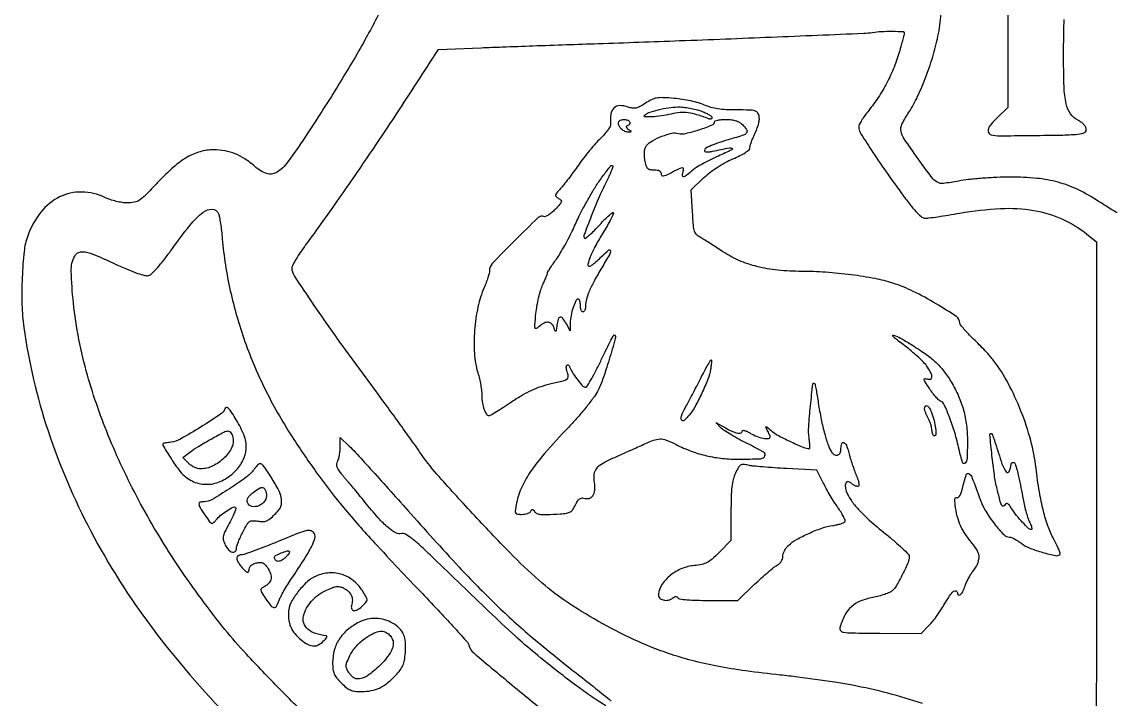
# Model space of a CAD drawing. Extents: x 54 to 922, y 29 to 1088.
# Drawn here: x 54.1 to 486, y 210 to 477.6 of the extents above; entities that cross this region are included whole.
import ezdxf

# ---------------------------------------------------------------- set-up
doc = ezdxf.new("R2010")
doc.units = 0

msp = doc.modelspace()

# ---------------------------------------------------------------- linework, layer by layer
for points in [[(410.199744, 208.254792, 0.035595), (382.5, 215.467309, 0.007103), (376.411959, 216.508351, 0.003661), (368.765625, 217.647037, 0.003637), (360.88138, 218.70377, 0.005494), (354, 219.498456, -0.008136), (340.369582, 221.145574, -0.013628), (328.98317, 223.027348, -0.015737), (319.034669, 225.278255, -0.018712), (309.813818, 228.043938, -0.025894), (296.210471, 233.486686, -0.020312), (282.06323, 240.726288, -0.020671), (268.944692, 248.858831, -0.032626), (258.5, 256.990275, -0.017209), (247.179186, 267.774971, -0.006747), (232.293454, 283.382324, -0.005877), (218.213218, 298.911886, -0.033295), (211.38489, 307.743389, 0.007109), (209.140687, 310.983082, 0.001357), (204.961718, 316.802746, 0.001447), (200.04501, 323.569389, 0.00133), (194.950111, 330.5, -0.002764), (180.311058, 350.533727, -0.006652), (169.753387, 365.568387, -0.003759), (161.891074, 377.275639, -0.147014), (161, 380.240705, -0.121), (161.269046, 381.336187, -0.012448), (162.570974, 383.682663, -0.014933), (164.299866, 386.432255, -0.011398), (166.347998, 389.338022, 0.006025), (177.216081, 404.410445, 0.003601), (189.792245, 422.579071, 0.003448), (202.940523, 442.15844, 0.003625), (215.597224, 461.594346), (218.862315, 466.688691), (235.681158, 467.350971, -0.000702), (244.147347, 467.672446, -0.000251), (256.22509, 468.108017, -0.000249), (269.472738, 468.572521, -0.000294), (282, 468.998139, 0.001065), (314.183925, 470.141257, 0.000746), (350.429669, 471.560125, 0.000137), (386.992861, 473.056148, 0.029375), (390.5, 473.407682, -0.027594), (394.009046, 473.772024, -0.015289), (398.315524, 473.848292, -0.006497), (402.526224, 473.73937, -0.402878), (403, 473.246818, -0.06082), (402.935976, 472.722428, -0.00216), (402.437295, 470.747206, -0.003966), (401.818333, 468.416277, -0.002764), (401.084409, 465.795162, -0.026911), (398.962322, 459.646869, -0.02378), (396.113645, 453.495747, -0.023935), (392.717562, 447.687833, -0.028414), (388.955361, 442.568766, 0.016629), (387.440983, 440.606795, 0.020233), (386.161887, 438.669865, 0.019213), (385.228851, 436.981072, 0.117114), (385, 436.017426, 0.139105), (385.623254, 433.820546, 0.006027), (389.949183, 426.995516, 0.009341), (395.604277, 418.652029, 0.005291), (402.747281, 408.75, 0.008698), (405.891849, 404.638329, 0.026763), (408.210856, 402.014512, 0.038516), (410.009088, 400.448502, 0.16204), (411.35055, 400.006631, 0.032712), (412.72928, 400.101203, 0.002782), (416.246724, 400.594919, 0.003676), (420.438793, 401.238642, 0.002838), (425, 402, -0.029286), (441.124278, 403.821934, -0.054508), (454.243005, 403.100362, -0.064567), (465.32372, 399.759777, -0.063881), (475.229834, 393.695059), (479, 390.665271), (478.975608, 274.582635), (478.951217, 158.5)], [(444, 490.5), (444, 443.690328), (439.931509, 439.820065, 0.031985), (436.832593, 436.469603, 0.201765), (436.194119, 434.284521, 0.314136), (437.385504, 432.933388, 0.062613), (440.763695, 432.545455, 0.000689), (463.920055, 432.825809, 0.014336), (470.850573, 433.118135, 0.054852), (474.051987, 433.70208, 0.331607), (475, 434.97432, 0.11407), (474.788467, 435.889457, 0.064547), (474.158546, 436.844175, 0.054874), (473.178275, 437.755583, 0.040553), (471.921222, 438.540738, -0.117948), (468.803094, 441.232051, -0.101864), (467.032219, 445.187991, -0.047306), (466.20161, 451.888669, -0.007407), (466.015313, 465.217881, -0.003747), (466.074339, 472.302125, -0.005726), (466.241942, 478.44474, -0.002276)], [(198.063747, 486.136773, -0.012199), (189.77285, 470.416201, -0.010782), (179.513281, 452.9572, -0.007606), (167.268207, 433.771099, -0.010732), (159.297072, 422.237117, -0.096206), (154.828411, 418.050827, -0.232293), (150.870716, 417.635844, -0.095967), (146.137423, 420.494811, 0.037071), (142.344431, 423.442246, 0.050877), (138.524168, 425.454624, 0.052522), (134.474584, 426.611278, 0.043344), (129.998875, 427, 0.067884), (124.606066, 426.264439, 0.064109), (119.493204, 424.107792, 0.050054), (114.114377, 420.208771, 0.022267), (107.831699, 414.09489, -0.005624), (103.024157, 409.094464, -0.050161), (100.681252, 407.146652, -0.098994), (98.635535, 406.29138, -0.050966), (95.8612, 406.021962, -0.037587), (93.866506, 406.182227, -0.020564), (91.459227, 406.661277, -0.02039), (89.040928, 407.352304, -0.030463), (87, 408.167512, 0.105012), (77.806598, 410.336245, 0.121365), (69.040007, 408.38378, 0.111637), (61.654736, 402.374337, 0.079007), (56.43924, 393, 0.06168), (55.031413, 386.900026, 0.015356), (54.284091, 376.667884, 0.016426), (54.182479, 365.798435, 0.029107), (54.913662, 356.868608, 0.045099), (64.484373, 315.999025, 0.041575), (81.412453, 276.322534, 0.039562), (105.598394, 238.2089, 0.033356), (136.798278, 202, 0.004214)], [(487.222848, 402.102805, -0.001732), (485.102751, 403.369434, -0.004883), (482.656586, 404.875133, -0.003165), (479.8558, 406.661903, 0.031081), (471.636373, 411.281635, 0.045574), (463.875618, 414.192366, 0.043202), (455.410144, 415.74496, 0.024547), (445, 416.22367, 0.010129), (439.628286, 416.098005, 0.007989), (433.821875, 415.751395, 0.008089), (428.437686, 415.255854, 0.019762), (424.5, 414.670903, -0.015765), (418.499432, 413.730439, -0.158153), (416.040114, 414.202829, -0.106744), (413.912031, 416.054895, -0.00543), (408.471223, 423.5, -0.006613), (403.021316, 431.347554, -0.09978), (401.749765, 434.398532, -0.167081), (402.120728, 437.127065, -0.026897), (404.82746, 441.854342, 0.034013), (408.313664, 448.148874, 0.019301), (411.700599, 456.177768, 0.018883), (414.585773, 464.802079, 0.024006), (416.556769, 472.959633, 0.034119), (417.638303, 481.864877, 0.013452)], [(168.977701, 201.145116, -0.005755), (155.925924, 214.153373, -0.006185), (142.963686, 227.704531, -0.017817), (134.437432, 237.520713, -0.021701), (116.31521, 262.056768, -0.024217), (101.087318, 287.212348, -0.025276), (88.947953, 312.642229, -0.029156), (80.076587, 338, -0.021658), (76.697352, 352.118157, -0.021232), (74.525593, 366.569394, -0.018665), (73.651501, 379.147383, -0.131616), (75.035184, 385.065741, -0.187346), (76.69414, 386.488784, -0.134009), (79.157881, 386.666908, -0.052342), (83.256574, 385.404212, -0.007894), (91.114856, 381.902241, 0.007878), (96.103093, 379.679091, 0.01856), (99.906483, 378.219702, 0.021638), (102.749899, 377.38357, 0.127168), (104.292431, 377.399382, 0.129798), (105.521143, 378.105152, 0.015296), (107.714029, 380.40925, 0.016811), (110.265683, 383.460503, 0.011084), (113, 387.127764, -0.013749), (120.574761, 397.174831, -0.059667), (125.880863, 402.404005, -0.178267), (129.447364, 403.531043, -0.300912), (131.883266, 401.75, -0.043109), (132.246725, 400.430104, -0.007811), (132.669464, 397.921159, -0.008363), (133.070482, 394.959363, -0.007492), (133.388869, 391.875221, 0.032352), (136.544077, 371.355202, 0.031418), (142.339371, 351.20635, 0.030789), (150.748821, 331.559723, 0.028413), (161.710053, 312.539659, 0.011961), (171.71604, 298.024534, 0.017004), (181.34139, 285.659922, 0.013063), (193.527869, 271.810058, 0.004094), (212.484933, 251.700706, -0.002632), (219.412346, 244.395147, -0.004094), (225.299267, 238.017207, -0.001287), (230.331062, 232.44662, -0.128543), (230.810444, 231.517589, 0.163533), (232.803866, 228.22856, 0.002878), (248.959833, 214.731644, 0.007969), (265.68744, 201.362429, 0.012567)], [(285.041856, 207.340811, -0.01126), (279.328766, 211.048724, -0.010335), (273.426625, 215.252293, -0.005615), (266.342181, 220.646574, -0.007646), (257.028622, 228.136519, -0.011589), (249.184811, 234.957495, -0.006194), (238.81129, 244.647216, -0.000799), (216.897856, 265.697698, 0.005545), (211.58142, 270.708619, 0.022228), (208.164297, 273.588488, 0.033555), (205.78284, 275.178702, 0.196846), (204.322278, 275.374027, -0.190715), (202.025708, 275.653569, -0.052746), (198.977009, 277.754657, -0.034243), (195.044087, 281.62422, -0.011065), (189.759181, 287.861522, 0.00122), (187.346932, 290.82486, 0.001821), (185.22199, 293.403072, 0.000762), (183.391534, 295.600758, 0.038818), (183.001599, 296, -0.036776), (182.669015, 296.337757, -0.003828), (181.954306, 297.192332, -0.004737), (181.11924, 298.226305, -0.003776), (180.237539, 299.356873, -0.026472), (179.222052, 300.835279, -0.073895), (178.731696, 301.990525, -0.101613), (178.679229, 303.011175, -0.085262), (179.022013, 304.041132, 0.058619), (179.398627, 304.999901, 0.020995), (179.712716, 306.436783, 0.020493), (179.928113, 308.056101, 0.022819), (180, 309.630425), (180, 313.392334), (183.61106, 309.946167, -0.016362), (185.900519, 307.613439, -0.001224), (191.90414, 301.049811, -0.001694), (199.020878, 293.177465, -0.001286), (206.771973, 284.5, 0.0051), (226.971655, 262.230404, 0.014369), (241.688527, 247.223303, 0.016735), (255.932911, 234.399653, 0.009332), (274.072569, 219.705909, -0.002585), (280.980162, 214.263227, -0.003443), (287.196253, 209.24277, -0.002434)]]:
    msp.add_lwpolyline(points, format="xyb")
for points in [[(300.665164, 445.408592, -0.019204), (298.469274, 444.069739, -0.073703), (296.976695, 443.504544, -0.094219), (295.581343, 443.466914, -0.043654), (293.816493, 443.914126, 0.0858), (290.51745, 444.46091, 0.197022), (288.236376, 443.507239, 0.163096), (287.006672, 441.04012, 0.056092), (286.89762, 437, -0.156792), (286.71076, 436.187203, -0.023279), (285.772114, 434.765625, -0.024319), (284.462051, 433.141438, -0.018779), (282.886464, 431.5, 0.019178), (280.978655, 429.509275, 0.00868), (278.627926, 426.765625, 0.008579), (276.244555, 423.781305, 0.011616), (274.201646, 421, -0.005507), (272.272185, 418.304738, -0.005096), (270.233947, 415.58143, -0.00509), (268.37011, 413.1941, -0.01695), (267.077956, 411.681465, 0.009853), (265.517849, 409.906778, 0.129138), (265.144331, 409.122718, 0.268018), (265.353772, 408.523021, 0.050071), (266.345957, 407.828074, -0.072144), (267.265338, 407.121894, -0.275898), (267.425637, 406.447519, -0.108007), (266.899904, 405.529762, -0.008597), (264.975144, 403.474355, -0.025988), (263.647815, 402.240165, -0.034996), (262.319658, 401.277624, -0.037622), (261.159834, 400.670926, -0.195732), (260.452357, 400.656656, 0.290592), (258.278365, 400.217779, 0.00479), (249.036845, 391.177624, 0.005959), (240.129584, 382.081638, 0.193097), (239, 379.265788, -0.060188), (238.870594, 378.194668, -0.014745), (238.396137, 376.479997, -0.014891), (237.731199, 374.533736, -0.01437), (236.944296, 372.606976, 0.051687), (234.457953, 364.929467, 0.033932), (233.140914, 355.72147, 0.034124), (233.085653, 346.524626, 0.056676), (234.4375, 338.898506, -0.017003), (235.035903, 336.599804, -0.012865), (235.541016, 334.04157, -0.013048), (235.89107, 331.612345, -0.029264), (236, 329.752757, 0.03958), (236.220881, 326.96682, 0.047523), (236.879282, 324.422436, 0.054948), (237.799043, 322.556507, 0.256152), (238.814051, 322, 0.135301), (239.32444, 322.140688, 0.002482), (241.745326, 323.601408, 0.005936), (244.555681, 325.362343, 0.003909), (247.748537, 327.451602, -0.01373), (252.088983, 330.171561, -0.025394), (255.776227, 332.098463, -0.028176), (259.365371, 333.508925, -0.022384), (263.375835, 334.633304, 0.005046), (268.165121, 335.798603, 0.081009), (269.687539, 336.461079, 0.2586), (270.160161, 337.341666, 0.087672), (269.878188, 338.82039, -0.029803), (269.569302, 339.805889, -0.039173), (269.413758, 340.73521, -0.043666), (269.413565, 341.491572, -0.187225), (269.608926, 341.888688, -0.153499), (269.896276, 342.023555, -0.158514), (270.204945, 341.967321, -0.117478), (270.490395, 341.712635, -0.066232), (270.70426, 341.297935, 0.055716), (271.703294, 339.256854, 0.0191), (273.577712, 336.544445, 0.014903), (275.588699, 334.020147, 0.138655), (276.732985, 333.249431, 0.332668), (277.459593, 333.494353, 0.014672), (278.996026, 335.87024, 0.018205), (280.837989, 339.176504, 0.008512), (282.991705, 343.580285, -0.00422), (284.947653, 347.668227, -0.007214), (286.658011, 351.042474, -0.002226), (288.160016, 353.871909, -0.506771), (288.415331, 353.907946, -0.268357), (288.774145, 352.494229, -0.004141), (286.330074, 344.123499, -0.01074), (283.766599, 336.225425, -0.041085), (281.670813, 331.5, -0.034839), (280.061735, 328.985301, -0.009981), (277.227806, 325.325, -0.009994), (273.856513, 321.312524, -0.010462), (270.377503, 317.5, 0.009949), (260.80292, 307.029167, 0.031556), (255.002281, 299.519986, 0.046427), (251.521558, 293.176498, 0.057998), (249.581419, 286.75, 0.013013), (249.21862, 284.37051, 0.169982), (249.403396, 283.509789, 0.233521), (250.059217, 283.095175, 0.026242), (251.871354, 283, 0.039325), (253.042244, 283.092232, 0.047189), (254.112242, 283.367188, 0.053923), (254.938127, 283.769784, 0.157282), (255.340536, 284.25, -0.050768), (255.63818, 284.812199, -0.268581), (255.938807, 284.960267, -0.196687), (256.290284, 284.788078, -0.028771), (256.793239, 284.152346, 0.136013), (257.767921, 283.350139, 0.081628), (259.228112, 282.968921, 0.034762), (261.737629, 282.911234, 0.004697), (267, 283.205737, 0.021895), (269.5569, 283.485758, 0.094417), (270.991693, 283.995139, 0.113326), (272.002507, 284.946497, 0.03843), (273, 286.716543, -0.028376), (273.804847, 288.214296, -0.085429), (274.567262, 289.083092, -0.13003), (275.375832, 289.445604, -0.11533), (276.297988, 289.383925, 0.133686), (278.372515, 289.320349, 0.185853), (279.888728, 290.363603, 0.131342), (280.648801, 292.516238, 0.056833), (280.540679, 295.577299, -0.064564), (280.47553, 298.850406, -0.137177), (281.411564, 301.182418, -0.10132), (283.653739, 303.127215, -0.025923), (287.978922, 305.273934, 0.001948), (290.155961, 306.227319, 0.000858), (293.028366, 307.504486, 0.000849), (296.06951, 308.869139, 0.001141), (298.81977, 310.116441, -0.012572), (303.833224, 312.253366, -0.08624), (306.448612, 312.799133, -0.103982), (308.882542, 312.372429, -0.022067), (312.825955, 310.588195, 0.028771), (318.80617, 307.978358, 0.03116), (324.891039, 306.151478, 0.031112), (331.1643, 305.092914, 0.028508), (337.707465, 304.778842, 0.008216), (346.226925, 304.995871, 0.266867), (347.910928, 306.059837, 0.40922), (347.453678, 307.585867, 0.012245), (340.965372, 310.949986, -0.009902), (337.577763, 312.68634, -0.011194), (334.399203, 314.48873, -0.010483), (331.771371, 316.133282, -0.058575), (330.5, 317.198006), (328.5, 319.3166), (332.30716, 317.1583, 0.023196), (335.076173, 315.754012, 0.062447), (337.182083, 315.106656, 0.133813), (338.474097, 315.226568, 0.312683), (339, 315.985302, -0.422747), (339.23857, 316.217041, -0.067201), (339.954687, 316.099087, -0.041624), (341.002527, 315.67978, -0.020924), (342.25, 314.98904, 0.047431), (344.637238, 313.827794, 0.044109), (347.259037, 313.102787, 0.050698), (349.379527, 312.932106, 0.408079), (350, 313.565741, 0.089591), (349.939642, 313.899892, 0.010838), (349.662023, 314.596812, 0.012595), (349.290015, 315.416709, 0.010065), (348.849441, 316.281322, -0.016366), (348.268688, 317.457432, -0.626217), (348.413922, 317.632327, -0.111826), (348.930797, 317.373735, -0.003223), (350.833843, 315.793266, 0.053969), (353.504655, 313.998528, 0.012637), (358.345709, 311.608668, 0.010161), (363.28596, 309.444, 0.098479), (365.518382, 309, 0.413359), (365.673707, 309.154871, 0.009705), (365.655029, 310.287516, 0.015761), (365.559507, 311.702287, 0.009321), (365.360978, 313.383032, -0.051731), (365.222747, 317.589768, -0.008106), (365.942508, 325.86745, -0.003475), (366.898366, 334.530304, -0.626723), (367.569824, 334.763509, -0.148833), (367.735668, 334.452511, -0.00206), (368.145014, 332.327303, -0.005575), (368.584553, 329.841561, -0.003615), (369.039951, 326.958009, 0.012589), (370.175987, 320.517085, 0.016961), (371.546649, 314.758621, 0.017787), (373.001855, 310.106559, 0.07329), (374.373852, 307.503405, 0.115132), (375.548786, 306.493168, 0.22161), (376.762834, 306.43881, 0.200144), (377.675439, 307.353418, 0.097617), (378, 309, -0.071149), (378.282198, 310.973117, -0.445685), (379.095074, 311.363938, -0.199265), (380.12169, 310.340724, -0.037864), (380.964517, 307.780174, 0.012232), (381.505548, 305.800343, 0.006399), (382.27057, 303.361989, 0.006361), (383.119365, 300.880196, 0.009688), (383.925157, 298.75, -0.012199), (384.748149, 296.540881, -0.047087), (385.093013, 295.120046, -0.109799), (385.032433, 294.310706, -0.330658), (384.613971, 294, -0.072986), (384.068455, 294.080057, -0.038691), (383.429699, 294.326905, -0.037496), (382.802453, 294.686936, -0.047378), (382.287132, 295.112868, 0.128609), (381.019688, 295.854778, 0.309028), (380.038668, 295.523498, 0.186073), (379.654932, 294.177659, 0.068392), (380.106823, 292.219033, 0.057651), (381.969644, 288.627716, 0.037204), (384.875814, 284.944714, 0.027106), (389.194108, 280.722235, 0.010654), (395.568847, 275.367297, -0.008726), (399.182709, 272.355259, -0.012967), (402.229599, 269.583204, -0.008039), (404.649522, 267.188249, -0.196083), (405, 266.328913, -0.102496), (404.514083, 263.983398, -0.013555), (402.361754, 259.359662, -0.014523), (399.953576, 254.864485, -0.084761), (398.251223, 252.801785, -0.076504), (397.201385, 252.145068, -0.018233), (395.274677, 251.398176, -0.018325), (392.973246, 250.694553, -0.017199), (390.577464, 250.144535, 0.046122), (385.592717, 248.692502, 0.090889), (382.102262, 246.519155, 0.089689), (379.580862, 243.227804, 0.043993), (377.582004, 238.321542, 0.253025), (377.826252, 237.095866, 0.185928), (379.057831, 236.40569, 0.032815), (382.365912, 236.148704, 0.001616), (393.319032, 236.053511), (409.727426, 235.963936), (412.89134, 239.200064, 0.025435), (414.315743, 240.813489, 0.011865), (416.0015, 243.037138, 0.01172), (417.663767, 245.459067, 0.016065), (419.036176, 247.718096, -0.020074), (420.951675, 250.814854, -0.06633), (422.541963, 252.604243, -0.2805), (423.485536, 252.761197, -0.306239), (424, 252, 0.216945), (424.377949, 251.169928, 0.365583), (425.09674, 251.158945, 0.100558), (426.119115, 252.411253, 0.041384), (426.979379, 254.437517, -0.023605), (427.550699, 255.928275, -0.016063), (428.333174, 257.567739, -0.016214), (429.192412, 259.104383, -0.03107), (429.994941, 260.266439, 0.048443), (431.94862, 263.31642, 0.113617), (432.605525, 265.925696, 0.122934), (432.034965, 268.426966, 0.062029), (430.216187, 271.126918, -0.016138), (428.969958, 272.654109, -0.011119), (427.654342, 274.458782, -0.011222), (426.46518, 276.253218, -0.022388), (425.621903, 277.732766, -0.050597), (424.266059, 281.206189, -0.029688), (423.32765, 285.572656, -0.032173), (423.009741, 289.175435, -0.595379), (423.795989, 289.626086, 0.301084), (424.336572, 289.643027, 0.101315), (424.902809, 290.247651, 0.054435), (425.469439, 291.445278, 0.02062), (426.002703, 293.219826, -0.012806), (427.554866, 298.693845, -0.490906), (428.592591, 299.079946, -0.164785), (429.771874, 297.644281, -0.003431), (433.022569, 288.852906, 0.049314), (435.243115, 284.206945, 0.029973), (438.705366, 279.192925, 0.025007), (442.359668, 274.977893, 0.20441), (444.651709, 274, -0.099631), (445.431493, 273.843061, -0.02197), (446.671708, 273.257457, -0.022017), (448.070057, 272.439823, -0.019621), (449.447566, 271.472195, 0.070191), (452.658579, 269.669962, 0.023826), (457.746715, 267.963125, 0.01666), (462.847744, 266.700219, 0.253952), (464.532719, 267.199386, 0.284352), (464.642244, 267.664388, 0.014315), (464.081512, 269.19393, 0.019397), (463.253181, 271.054772, 0.012451), (462.156298, 273.148926, -0.040824), (459.894312, 278.136367, -0.024701), (458.009082, 284.345062, -0.020452), (456.431598, 291.950854, -0.011646), (455.1179, 301.251675, 0.036799), (453.00675, 312.19407, 0.027873), (449.160067, 323.806204, 0.028107), (444.104105, 334.77783, 0.040524), (438.348564, 343.776699, 0.018941), (437.024936, 345.387322, 0.006526), (434.994549, 347.6162, 0.006474), (432.689842, 350.017715, 0.007462), (430.428745, 352.24602, -0.009558), (428.348881, 354.312982, -0.013746), (426.594694, 356.226807, -0.009469), (425.223971, 357.869206, -0.170766), (425, 358.505867, 0.249199), (423.617687, 361.107143, 0.013739), (415.576153, 366.220997, 0.021516), (406.588538, 371.083426, 0.034403), (398.5, 374.352731, 0.032548), (391.514518, 376.138357, 0.014261), (382.071658, 377.62998, 0.014017), (371.897759, 378.651985, 0.01789), (362.479901, 378.994105, -0.024418), (352.974559, 379.46368, -0.036607), (344.791037, 380.879966, -0.040994), (337.648241, 383.298582, -0.045965), (331.280664, 386.779674, 0.003616), (328.943298, 388.327575, 0.003226), (326.493618, 389.902063, 0.003237), (324.27357, 391.28874, 0.010023), (322.750551, 392.184797, -0.056907), (320.990828, 393.455611, -0.12778), (320.098085, 394.825766, -0.061429), (319.645595, 397.051264, -0.006012), (319.284209, 402.530679), (318.817494, 411.191764), (323.694008, 415.892098, -0.027078), (326.152185, 418.017235, -0.020289), (329.069157, 420.091543, -0.020034), (332.195313, 421.954903, -0.023898), (335.28526, 423.446235, 0.01497), (338.071027, 424.729965, 0.029278), (340.190851, 425.944513, 0.033417), (341.632039, 427.030224, 0.217943), (342, 427.834294, -0.072467), (342.12427, 428.687212, -0.013538), (342.617419, 430.193281, -0.014242), (343.297203, 431.935604, -0.012592), (344.101852, 433.710398, 0.025199), (344.924617, 435.653968, 0.032326), (345.471326, 437.517009, 0.036418), (345.716563, 439.161859, 0.080449), (345.608647, 440.423138, 0.102862), (344.962253, 441.758178, 0.165698), (343.92001, 442.450704, 0.060417), (341.919538, 442.727253, 0.005215), (336.756795, 442.759535, -0.012793), (332.579434, 442.848972, -0.026405), (329.329677, 443.174341, -0.032138), (326.585003, 443.779002, -0.03405), (323.99467, 444.722104, 0.035778), (321.743994, 445.532754, 0.014921), (318.611221, 446.313851, 0.014674), (315.194238, 446.953884, 0.018413), (311.99467, 447.336428, 0.009791), (307.502157, 447.617997, 0.052939), (305.065715, 447.464869, 0.074211), (303.101934, 446.821284, 0.03028)], [(322.716567, 442.364142, -0.018509), (324.35755, 441.666818, -0.026981), (325.741742, 440.923548, -0.025497), (326.767479, 440.225234, -0.234696), (327, 439.757153, -0.169412), (326.886571, 439.431989, -0.150401), (326.589951, 439.228643, -0.10687), (326.138369, 439.188136, -0.060809), (325.604087, 439.321684, 0.018045), (321.065583, 440.877862, 0.042395), (317.563717, 441.62241, 0.050462), (314.378595, 441.698603, 0.037501), (310.898333, 441.165891, -0.019917), (306.972666, 440.423005, -0.023338), (303.202602, 440.042713, -0.027844), (300.466375, 440.047665, -0.647588), (300.258924, 440.592257, -0.113173), (302.035492, 441.706101, -0.021312), (305.730208, 442.816724, -0.023696), (309.84532, 443.659487, -0.036462), (313.466567, 443.956107, -0.027352), (315.679965, 443.854543, -0.017474), (318.232464, 443.506573, -0.017556), (320.717848, 442.988402, -0.03105)], [(294.447214, 438.08541, -0.131168), (294.564208, 437.697223, -0.121515), (294.477402, 437.28988, -0.105191), (294.193459, 436.925093, -0.078815), (293.756231, 436.661541, 0.066607), (293.227976, 436.360363, 0.275046), (293.09615, 436.032969, 0.173837), (293.309647, 435.640545, 0.028195), (294, 435.091444, -0.008733), (294.870177, 434.452956, -0.246504), (294.984971, 434.207172, -0.380886), (294.831205, 434.049945, -0.014702), (293.95, 434.015313, -0.110665), (292.574696, 434.309246, -0.080089), (291.268947, 435.185077, -0.081646), (290.326287, 436.406717, -0.124201), (290, 437.7, -0.275517), (290.508708, 438.553107, -0.102598), (291.899523, 438.969549, -0.090906), (293.474702, 438.819668, -0.18741)], [(339, 437, -0.041513), (340.624312, 435.080993, -0.265452), (340.747349, 433.860938, -0.200544), (339.727932, 432.898743, -0.024663), (336.75, 431.940306, 0.009891), (331.485679, 430.416019, 0.020534), (327.458609, 428.979312, 0.01839), (324.552285, 427.679599, 0.285795), (324, 426.792292, 0.27531), (324.228615, 426.408566, 0.097316), (324.864156, 426.210468, 0.056279), (325.88329, 426.214856, 0.02308), (327.25, 426.439479, -0.002562), (334.002599, 427.835904, -0.225404), (334.977004, 427.592696, -0.551098), (334.904412, 427.012981, -0.00394), (329.548366, 424.550283, 0.008658), (326.353895, 423.0448, 0.009675), (323.330816, 421.48219, 0.009072), (320.810409, 420.057237, 0.049567), (319.548366, 419.133655, -0.012058), (317.141139, 417.078355, -0.096261), (315.859154, 416.393484, -0.46615), (315.354479, 416.719593, -0.108432), (315.460254, 417.874771, 0.049476), (315.782641, 419.398821, 0.439716), (315.380142, 419.858708, 0.118283), (314.274713, 419.620591, 0.006027), (310.960162, 417.979676, -0.009113), (308.777356, 416.91577, -0.07758), (307.733423, 416.615081, -0.268517), (307.216874, 416.832906, -0.163194), (307, 417.479676, 0.146032), (306.80383, 418.13702, 0.128099), (306.271138, 418.619482, 0.085211), (305.369558, 418.909413, 0.035296), (304.087898, 419, -0.045212), (302.437135, 419.149576, -0.16713), (301.537838, 419.654881, -0.121472), (300.978521, 420.713893, -0.019199), (300.494157, 423.034586, -0.024417), (300.26683, 424.943246, -0.046563), (300.302855, 426.486529, -0.058863), (300.597649, 427.723316, -0.084822), (301.156259, 428.697101, -0.092307), (303.458174, 430.622826, -0.036646), (307.202469, 432.382347, -0.036052), (311.085188, 433.557778, -0.117485), (313.753474, 433.525738, 0.119611), (316.619039, 433.503348, 0.020452), (321.907683, 434.973727, 0.014825), (327.113487, 436.825313, 0.309179), (328, 438.121925, -0.325061), (328.249021, 438.464488, -0.030244), (329.321875, 438.742066, -0.02982), (330.775072, 438.936613, -0.018368), (332.5, 439, -0.026549), (334.669839, 438.884703, -0.048119), (336.409722, 438.527778, -0.057549), (337.822984, 437.907691, -0.064328)], [(285.522226, 415.043861, 0.014702), (282.438546, 408.487281, 0.009803), (279.277911, 400.811616, 0.002967), (276.353484, 393.160203, 0.299372), (276.594594, 392.09511, 0.378608), (277.038996, 392.076189, 0.010705), (278.61554, 393.411431, 0.016713), (280.493879, 395.187961, 0.010059), (282.606371, 397.41189, -0.010103), (284.677212, 399.591581, -0.0202), (286.415622, 401.212375, -0.023961), (287.692257, 402.207465, -0.607949), (288, 402.047911, -0.114535), (287.812982, 401.242195, -0.007167), (286.698398, 399.050623, -0.010279), (285.266354, 396.462468, -0.007433), (283.569013, 393.636022, 0.015202), (280.736391, 388.748617, 0.030049), (278.848223, 384.683016, 0.039515), (277.966203, 381.787823, 0.479214), (278.599429, 381, 0.160361), (279.08584, 381.16012, 0.010214), (280.28985, 382.087741, 0.014149), (281.695715, 383.284385, 0.010006), (283.207837, 384.702948, -0.015421), (286.188864, 387.439443, -0.62486), (286.817103, 387.169981, -0.143034), (286.435919, 385.581575, -0.00581), (283.41519, 380.441172, 0.01118), (280.504017, 375.363125, 0.023897), (278.536557, 371.294349, 0.030957), (277.367564, 367.997244, 0.069821), (277, 365.377876, -0.040151), (276.926769, 364.467397, -0.059463), (276.70625, 363.698501, -0.078206), (276.382645, 363.17561, -0.218511), (276, 363, -0.226478), (275.617064, 363.182831, -0.074992), (275.29375, 363.734375, -0.057076), (275.073116, 364.542644, -0.038131), (275, 365.5, 0.034304), (274.934226, 366.457568, 0.052338), (274.734986, 367.265625, 0.068123), (274.44393, 367.821483, 0.242703), (274.097825, 368, 0.291885), (273.147981, 367.393868, 0.028159), (272.088567, 364.729934, 0.033246), (271.2604, 361.562544, 0.044119), (270.959962, 358.600777), (270.919925, 355.5), (269.428025, 358.25, 0.033882), (268.056815, 360.41391, 0.274634), (267.01978, 360.855047, 0.2985), (266.204508, 360.148584, 0.037671), (265.715008, 357.75, -0.003912), (265.443276, 355.731759, -0.18355), (265.246531, 355.375624, -0.515114), (265.01547, 355.434208, -0.010528), (264.535018, 356.75, 0.109465), (263.609793, 358.268923, 0.18207), (262.274, 358.906677, 0.142994), (260.593101, 358.568002, 0.060678), (258.683395, 357.25, -0.050949), (257.528216, 356.419208, -0.497891), (257.054328, 356.620816, -0.083427), (256.963227, 357.783848, -0.002791), (257.397836, 362.399655, -0.01864), (257.804609, 365.355922, -0.014507), (258.458924, 368.534334, -0.014741), (259.243116, 371.464265, -0.034129), (260.043182, 373.594791, 0.004511), (260.792882, 375.280638, 0.006446), (261.425185, 376.790786, 0.003745), (261.930565, 378.070402, 0.092425), (262, 378.442821, -0.140359), (262.105304, 378.810555, -0.003726), (263.020911, 380.254093, -0.007526), (264.143654, 381.939132, -0.005047), (265.475442, 383.832932, 0.019027), (267.028167, 386.177552, 0.009248), (268.839654, 389.280669, 0.009158), (270.608571, 392.584419, 0.013052), (272.047672, 395.585247, -0.002708), (273.300604, 398.342765, -0.003301), (274.504234, 400.909416, -0.002774), (275.542385, 403.054982, -0.023168), (276.061757, 404, 0.00646), (276.539169, 404.803834, 0.001754), (277.273307, 406.0875, 0.001775), (278.096078, 407.550001, 0.001843), (278.898061, 409, -0.019991), (281.235131, 412.885564, -0.015143), (284.092796, 416.958937, -0.006706), (286.931514, 420.651071, -0.44877), (287.640885, 420.692449, -0.282104), (287.735726, 420.297166, -0.011101), (287.222131, 418.829574, -0.016801), (286.487763, 417.055343, -0.010747)], [(405.573318, 350.249439, -0.014681), (411.398257, 346.412705, -0.034653), (415.436031, 343.140247, -0.040698), (418.582298, 339.688141, -0.028937), (421.539341, 335.36465, -0.031147), (424.464049, 329.743231, -0.037512), (426.463505, 324.13505, -0.037282), (427.611057, 318.261829, -0.030137), (427.984687, 311.846093, -0.008701), (427.851084, 304.990895, -0.192482), (427.057529, 303.200468, -0.565086), (426.063435, 303.460053, -0.016065), (424.7125, 308.652258, 0.016244), (422.979688, 315.302418, 0.019892), (420.915808, 321.384143, 0.015456), (418.839514, 326.324617, 0.196374), (417.400561, 327.676532, -0.104115), (416.681713, 328.141246, -0.01654), (415.52376, 329.368514, -0.017719), (414.239852, 330.931009, -0.014683), (412.983346, 332.679784, -0.005157), (411.259894, 335.291136, -0.079612), (410.828056, 336.273509, -0.475538), (411.0829, 336.621203, -0.089702), (411.98518, 336.504704, 0.134375), (413.349625, 336.44985, 0.333619), (413.956295, 337.170389, 0.131426), (413.628029, 338.744791, 0.029715), (412.243411, 341.127999, 0.047915), (410.618115, 343.131735, 0.016623), (407.918604, 345.699058, 0.013996), (404.32244, 348.72237, 0.007833), (399.791807, 352.205462, -0.071292), (398.530128, 353.458832, -0.738109), (398.796277, 353.827462, -0.044887), (401.49641, 352.634752, -0.011857)], [(326.431564, 340.25, -0.049757), (325.344882, 336.374903, -0.016158), (322.997258, 330.901018, -0.016262), (320.290829, 325.572858, -0.047283), (317.971514, 322.160832, -0.0428), (315.972605, 320.128259, -0.476715), (314.998824, 320.30696, -0.22621), (314.914439, 321.848691, -0.027264), (316.41897, 325.005377, 0.003304), (317.613717, 327.230947, 0.001303), (319.229955, 330.309392, 0.001289), (320.959218, 333.645011, 0.001612), (322.546126, 336.75, -0.00446), (323.986625, 339.529339, -0.007164), (325.269819, 341.870313, -0.002287), (326.408101, 343.856895, -0.267603), (326.656338, 344, -0.417035), (326.802611, 343.852312, -0.012562), (326.769454, 342.898438, -0.017976), (326.653124, 341.688048, -0.010553)], [(134.450597, 324.731855, -0.155716), (132.690484, 322.534495, -0.007661), (124.774169, 317.447361, -0.009986), (116.83453, 312.732561, -0.096185), (113.129659, 311.48785, 0.00116), (112.10276, 311.348729, 0.001667), (111.194076, 311.220388, 0.000878), (110.424946, 311.107762, 0.026388), (110.233154, 311.0689, 0.499754), (109.902585, 310.267467, 0.008072), (112.863616, 305.457714, 0.015861), (116.024742, 300.834101, 0.054766), (118.470574, 298.15998, 0.107151), (123.39807, 295.422817, 0.108038), (129.001436, 294.983071, 0.1011), (134.571579, 296.94365, 0.083024), (139.381176, 301.041155, 0.074917), (142.077319, 305.439163, 0.11111), (142.879418, 309.870099, 0.091129), (141.745256, 314.848672, 0.037796), (138.53828, 320.989222, 0.008455), (136.731013, 323.785595, 0.059762), (135.678243, 325.010285, 0.24507), (134.98677, 325.194747, 0.251196)], [(413.794329, 323.25, -0.02629), (414.806252, 320.069356, -0.032137), (415.399324, 317.005482, -0.031753), (415.553567, 314.578558, -0.414209), (414.975, 314, -0.211705), (414.599359, 314.166513, -0.078714), (414.275997, 314.660937, -0.060316), (414.049632, 315.388578, -0.041366), (413.964565, 316.25, 0.047186), (413.849538, 317.290998, 0.023687), (413.519732, 318.573438, 0.023286), (413.04989, 319.878189, 0.031787), (412.5, 321, -0.018313), (411.950363, 322.048852, -0.018436), (411.480268, 323.132812, -0.018599), (411.141543, 324.105386, -0.067503), (411.035435, 324.75, -0.156814), (411.321851, 325.735812, -0.386408), (411.994421, 325.90003, -0.13305), (412.951045, 324.986175, -0.045812)], [(137.58444, 313.519588, -0.174903), (137.180251, 309.507264, -0.087468), (134.172172, 305.304348, -0.081135), (129.62912, 302.107472, -0.113301), (124.804557, 301, -0.066428), (123.592036, 301.161804, -0.042441), (122.254532, 301.650264, -0.041608), (120.982255, 302.375604, -0.05377), (119.962398, 303.25), (117.846886, 305.5), (120.486772, 307.492533, -0.025028), (123.973587, 309.86016, -0.009957), (128.974291, 312.767027, -0.005713), (134.029701, 315.497455, -0.111727), (135.730948, 315.952309, -0.172975), (136.247796, 315.790253, -0.068437), (136.783177, 315.25737, -0.056847), (137.255338, 314.465205, -0.044536)], [(438.983928, 311.25, 0.007948), (441.629474, 303.01328, 0.07691), (443.32043, 299.766799, 0.573331), (444.470076, 299.886882, 0.083277), (445.229863, 302.75, -0.342319), (445.962369, 303.531809, -0.363582), (446.851961, 302.99961, -0.031952), (448.238703, 297.995455, -0.006644), (449.990204, 289.041084, 0.012368), (450.545831, 286.363557, 0.011613), (451.243675, 283.659594, 0.011665), (451.973965, 281.291421, 0.038719), (452.608034, 279.791084, -0.022475), (453.102235, 278.720035, -0.043527), (453.381048, 277.819881, -0.068204), (453.428706, 277.203551, -0.397029), (453.212771, 277, -0.193635), (452.124815, 277.437747, -0.013993), (449.804766, 279.793615, -0.020114), (447.421088, 282.569493, -0.02593), (445.475347, 285.309668, 0.020682), (444.584418, 286.592657, 0.096966), (443.917567, 287.188403, 0.230001), (443.376302, 287.233799, 0.163626), (442.900267, 286.838629, -0.162422), (442.191296, 286.247277, -0.384826), (441.599733, 286.470994, -0.054774), (440.986535, 288.075288, -0.003424), (439.735333, 293, -0.024676), (438.649056, 298.569817, -0.009774), (437.686468, 306.310387, -0.002788), (436.886482, 314.397706, -0.441729), (437.435202, 315, -0.294096), (437.638115, 314.869348, -0.008754), (438.059139, 313.898438, -0.014828), (438.517743, 312.687417, -0.009366)], [(145.829833, 300.636304, -0.078966), (142.840986, 297.648058, -0.013428), (136.175868, 293.080003, -0.010708), (129.240365, 288.803253, -0.133575), (126.287255, 288, 0.069653), (124.65296, 287.771224, 0.352851), (124.159191, 287.071044, 0.123848), (124.590376, 285.728011, 0.009937), (126.635407, 282.585918, 0.007356), (128.386133, 280.089307, 0.133931), (129.136324, 279.484825, 0.295945), (129.826404, 279.598666, 0.039473), (130.885407, 280.728768, -0.050462), (132.736248, 282.619017, -0.031361), (135.242206, 284.455343, -0.024681), (137.672561, 285.847961, -0.32485), (138.638485, 285.694849, -0.28667), (138.743718, 285.239323, -0.012195), (138.142511, 283.621119, -0.017739), (137.27746, 281.660843, -0.011332), (136.141117, 279.444289, 0.009012), (134.319545, 275.931365, 0.069517), (133.73547, 274.177847, 0.118625), (133.81254, 272.73673, 0.046953), (134.559521, 270.884899, 0.068215), (135.856477, 269.042877, 0.132168), (137.372852, 268.095781, 0.268953), (138.492418, 268.357907, 0.206705), (139, 269.533244, -0.079777), (139.140438, 270.407834, -0.012505), (139.7303, 272.057275, -0.013631), (140.534279, 273.981839, -0.011514), (141.486128, 275.972624, -0.011982), (143.108792, 278.993052, -0.106289), (144.109471, 280.114093, -0.161421), (145.308565, 280.498463, -0.037767), (147.439737, 280.316066, 0.03996), (149.409951, 280.156133, 0.094125), (150.853347, 280.428606, 0.079835), (152.237504, 281.246327, 0.023119), (154.076923, 282.923077, 0.023083), (155.75788, 284.766842, 0.080328), (156.573991, 286.15091, 0.094329), (156.843818, 287.597899, 0.039303), (156.679856, 289.585388, 0.083529), (155.634403, 292.662185, 0.018109), (152.784901, 297.520685, 0.011687), (149.6109, 302.26095, 0.256577), (148.164831, 302.968575, 0.165138), (147.814078, 302.83069, 0.020737), (147.204683, 302.270508, 0.022577), (146.518022, 301.519751, 0.016951)], [(336.294451, 299.320077, 0.048061), (335.416069, 296.855361, 0.032346), (334.875948, 293.914419, 0.02207), (334.586672, 289.9495, 0.007136), (334.501751, 284.06292), (334.5, 272.625841), (329.843072, 267.949093, -0.016553), (327.086731, 265.358456, -0.059228), (325.09854, 263.9895, -0.069106), (323.009139, 263.234649, -0.028232), (320.01858, 262.775807, 0.072616), (315.05444, 261.55694, 0.071362), (310.613407, 258.965394, 0.076699), (307.349208, 255.440238, 0.11085), (305.806944, 251.5, 0.220531), (306.218226, 250.079514, 0.14886), (307.671541, 249.169769, 0.117828), (309.680039, 249.111143, 0.122439), (311.466014, 249.971794, -0.04452), (312.114995, 250.41936, -0.119685), (312.650756, 250.571406, -0.161933), (313.095765, 250.442096, -0.103707), (313.469989, 250.048558, 0.226447), (314.169085, 249.598643, 0.010157), (317.096286, 249.286761, 0.014222), (320.885286, 249.069065, 0.007238), (325.656248, 249), (337.194461, 249), (343.847231, 255.367668, -0.007049), (346.559285, 257.891212, -0.00823), (349.206687, 260.207791, -0.007408), (351.501892, 262.092771, -0.048565), (352.75, 262.902851, 0.064991), (353.657142, 263.534778, 0.064014), (354.376991, 264.381315, 0.066066), (354.841345, 265.355255, 0.0784), (355, 266.36087, -0.078029), (355.161692, 267.390657, -0.040356), (355.660937, 268.5978, -0.038867), (356.388949, 269.783835, -0.047467), (357.25, 270.759501, -0.061056), (360.355422, 273.027971, -0.022075), (365.247753, 275.481137, -0.022407), (370.471882, 277.542577, -0.045578), (374.755441, 278.590577, 0.016877), (376.429913, 278.899781, 0.022255), (377.929603, 279.300103, 0.020492), (379.120427, 279.72985, 0.158792), (379.566119, 280.106984, 0.238309), (379.615592, 280.682959, 0.019435), (378.978074, 282.106437, 0.022786), (378.030342, 283.818798, 0.015409), (376.803823, 285.683212, -0.011918), (375.357318, 287.84894, -0.007119), (373.736123, 290.488502, -0.007124), (372.195652, 293.164682, -0.012259), (371, 295.441616), (368.5, 300.5), (356.5, 301.090439, -0.004327), (351.670498, 301.369984, -0.005029), (347.082856, 301.721767, -0.004495), (343.20888, 302.093165, -0.029789), (341.2927, 302.410515, 0.033727), (339.36414, 302.714342, 0.162046), (338.296635, 302.461609, 0.127537), (337.45466, 301.581613, 0.017807)], [(150.84497, 290.9777, -0.19262), (150.212676, 288.345803, -0.135863), (147.828961, 286.400889, -0.160281), (145.065657, 286.133563, -0.250812), (143.300268, 287.659898, -0.132199), (143.209158, 288.536747, -0.090133), (143.544375, 289.487051, -0.06451), (144.327534, 290.522089, -0.02987), (145.581652, 291.654603, -0.03181), (147.86097, 293.25163, -0.170493), (149.3222, 293.562824, -0.258528), (150.290223, 292.85125, -0.071655)], [(154.556738, 271.915157, -0.004938), (149.850105, 270.032311, -0.006839), (145.591079, 268.443827, -0.004468), (141.998269, 267.195614, -0.08154), (140.806738, 267, 0.150217), (139.585867, 266.624742, 0.256191), (139.112787, 265.699834, 0.129037), (139.551283, 264.20564, 0.038309), (140.943562, 262.25, 0.018427), (142.392337, 260.637991, 0.132889), (143.281113, 260.108129, 0.383967), (143.803893, 260.367041, 0.094714), (144, 261.393011, -0.171516), (144.350156, 262.383748, -0.093235), (145.344932, 263.230878, -0.074311), (146.822181, 263.805764, -0.055752), (148.558734, 264, -0.197756), (150.072694, 263.376841, -0.064691), (151.583286, 261.433068, -0.063422), (152.58862, 259.086515, -0.147411), (152.560926, 257.19196, -0.067865), (152.183808, 256.396806, -0.04244), (151.548451, 255.583553, -0.041915), (150.770776, 254.874916, -0.058524), (149.963681, 254.392997, 0.052431), (148.850013, 253.746243, 0.271251), (148.577265, 253.118936, 0.112872), (148.908841, 252.194573, 0.00701), (150.521735, 249.75, 0.01817), (152.603405, 246.916295, 0.190353), (153.826959, 246.208116, 0.31318), (154.827361, 246.701942, 0.042481), (155.834588, 248.955343, -0.03577), (156.490524, 250.477255, -0.009721), (157.742766, 252.781024, -0.009783), (159.26964, 255.346275, -0.010024), (160.883795, 257.828881, 0.006443), (165.828287, 265.315773, 0.02462), (168.613879, 270.163481, 0.037401), (170.00494, 273.476235, 0.211311), (169.829807, 275.339634, 0.173206), (168.571326, 276.438035, 0.149893), (166.815691, 276.57349, 0.039821), (163.573803, 275.570054, 0.002662)], [(158.295311, 265.850866, -0.073051), (156.849031, 264.775048, -0.13144), (155.420064, 264.43695, -0.204559), (154.413175, 264.901905, -0.185754), (154, 265.975684, -0.282444), (154.467863, 266.737852, -0.022962), (156.699063, 267.744398, -0.023402), (159.017259, 268.541229, -0.256843), (159.944444, 268.335317, -0.338171), (159.998641, 268.064128, -0.032775), (159.643345, 267.444275, -0.031063), (159.065851, 266.68163, -0.018798)], [(170.436291, 258.587462, 0.079737), (167.12995, 256.468804, 0.039869), (163.691352, 252.866067, 0.039896), (160.906652, 248.818706, 0.090754), (159.666937, 245.335001, 0.039032), (159.529323, 243.677823, 0.029021), (159.626992, 241.843606, 0.029203), (159.934144, 240.050103, 0.041969), (160.42839, 238.517145, 0.074842), (162.02173, 235.890032, 0.049423), (164.543046, 233.408523, 0.050663), (167.343684, 231.583872, 0.119615), (169.749383, 231, 0.138051), (171.378217, 231.458461, 0.042569), (173.452748, 232.983211, 0.069062), (174.715909, 234.441029, 0.567574), (174.404988, 235.07431, -0.056952), (170.215545, 235.904856, -0.102917), (167.183322, 237.619332, -0.13558), (165.599135, 240.029091, -0.140399), (165.504958, 242.875777, -0.063436), (166.680532, 245.883394, -0.055954), (168.61352, 248.642601, -0.053038), (171.220673, 251.032394, -0.046311), (174.389237, 252.946381, -0.016641), (176.8257, 254.027319, -0.062866), (178.435742, 254.453411, -0.087362), (179.81273, 254.396738, -0.053078), (181.363036, 253.880451, -0.077051), (183.201488, 252.672473, -0.102331), (184.379945, 251.062021, -0.103606), (184.8141, 249.132254, -0.080712), (184.5, 247, 0.169684), (184.540279, 245.603461, 0.314544), (185.436528, 244.995153, 0.14033), (187.12798, 245.503637, 0.053685), (189.06013, 247.06013, 0.023749), (190.30867, 248.433267, 0.170111), (190.614374, 249.261934, 0.131295), (190.378365, 250.207198, 0.01209), (189.146365, 252.31013, 0.078255), (185.45586, 256.600987, 0.095433), (180.851245, 259.200821, 0.097787), (175.701841, 259.867491, 0.086346)], [(187.5, 240.427407, 0.052829), (182.888329, 237.371918, 0.074811), (179.607263, 233.711036, 0.078894), (177.664248, 229.405644, 0.066716), (177, 224.44966, 0.027529), (177.14398, 221.836551, 0.072517), (177.615618, 220.026269, 0.070993), (178.591176, 218.40393, 0.025569), (180.4, 216.4, 0.025569), (182.40393, 214.591176, 0.070993), (184.026269, 213.615618, 0.072517), (185.836551, 213.14398, 0.027529), (188.44966, 213, 0.045196), (192.286986, 213.347576, 0.065586), (195.520224, 214.389145, 0.05982), (198.580638, 216.316957, 0.030909), (201.915066, 219.382593, 0.028495), (203.698434, 221.463309, 0.061058), (204.765092, 223.285229, 0.057905), (205.392411, 225.372083, 0.023402), (205.777003, 228.324498, 0.036421), (205.818654, 232.519736, 0.086901), (205.091875, 235.538604, 0.09809), (203.4531, 237.907614, 0.055687), (200.686178, 240.049773, 0.068508), (197.614793, 241.387433, 0.061406), (194.178133, 241.911365, 0.06106), (190.698237, 241.585614, 0.066168)], [(199.428571, 235.428571, -0.041486), (200.029933, 234.718185, -0.035954), (200.538393, 233.88452, -0.037605), (200.888552, 233.057748, -0.081542), (201, 232.378912, -0.147554), (199.745489, 228.220436, -0.050175), (195.703106, 223.285024, -0.050178), (190.756763, 219.252247, -0.146978), (186.588794, 218, -0.120886), (185.882514, 218.173291, -0.045725), (185.022449, 218.727722, -0.04192), (184.157986, 219.529467, -0.039819), (183.422883, 220.477352, -0.039363), (182.562672, 222.046898, -0.122876), (182.350783, 223.223713, -0.083855), (182.680811, 224.610088, -0.012456), (183.872197, 227.235995, -0.038693), (185.0155, 229.195433, -0.031436), (186.522777, 231.104275, -0.03106), (188.280307, 232.83412, -0.03504), (190.172536, 234.258643, -0.026026), (193.423301, 236.133826, -0.086578), (195.771869, 236.856347, -0.130208), (197.671898, 236.601697, -0.09862)]]:
    msp.add_lwpolyline(points, format="xyb", close=True)

doc.saveas('drawing.dxf')
